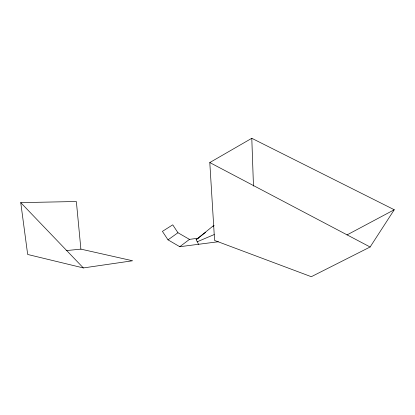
<?xml version="1.0" encoding="UTF-8"?>
<svg xmlns="http://www.w3.org/2000/svg" width="415" height="415" viewBox="0 0 415 415"><rect width="100%" height="100%" fill="white"/><g stroke="black" fill="none" stroke-linecap="round" stroke-linejoin="round"><path stroke-width="0.62" d="M370.118 246.998L394.25 209.746L251.791 138.294L209.793 162.556L214.581 240.441L311.302 276.706L370.118 246.998L209.793 162.556M198.578 244.29L196.129 239.694L213.72 225.485M213.144 226.294L214.156 225.485M196.129 239.694L205.596 232.39M189.479 239.377L177.952 232.742L172.733 224.831L162.415 231.378L168.018 239.854L179.783 246.712L189.479 239.377L198.406 238.169M168.018 239.854L177.952 232.742M346.992 234.942L394.25 209.746M197.234 241.769L214.233 234.542M80.889 249.13L76.355 201.514L20.75 202.624L27.67 254.468L83.348 267.934L132.587 260.77L80.889 249.13L66.141 250.608M179.783 246.712L218.342 241.738M20.75 202.624L83.348 267.934M251.791 138.294L253.472 186.117"/></g></svg>
